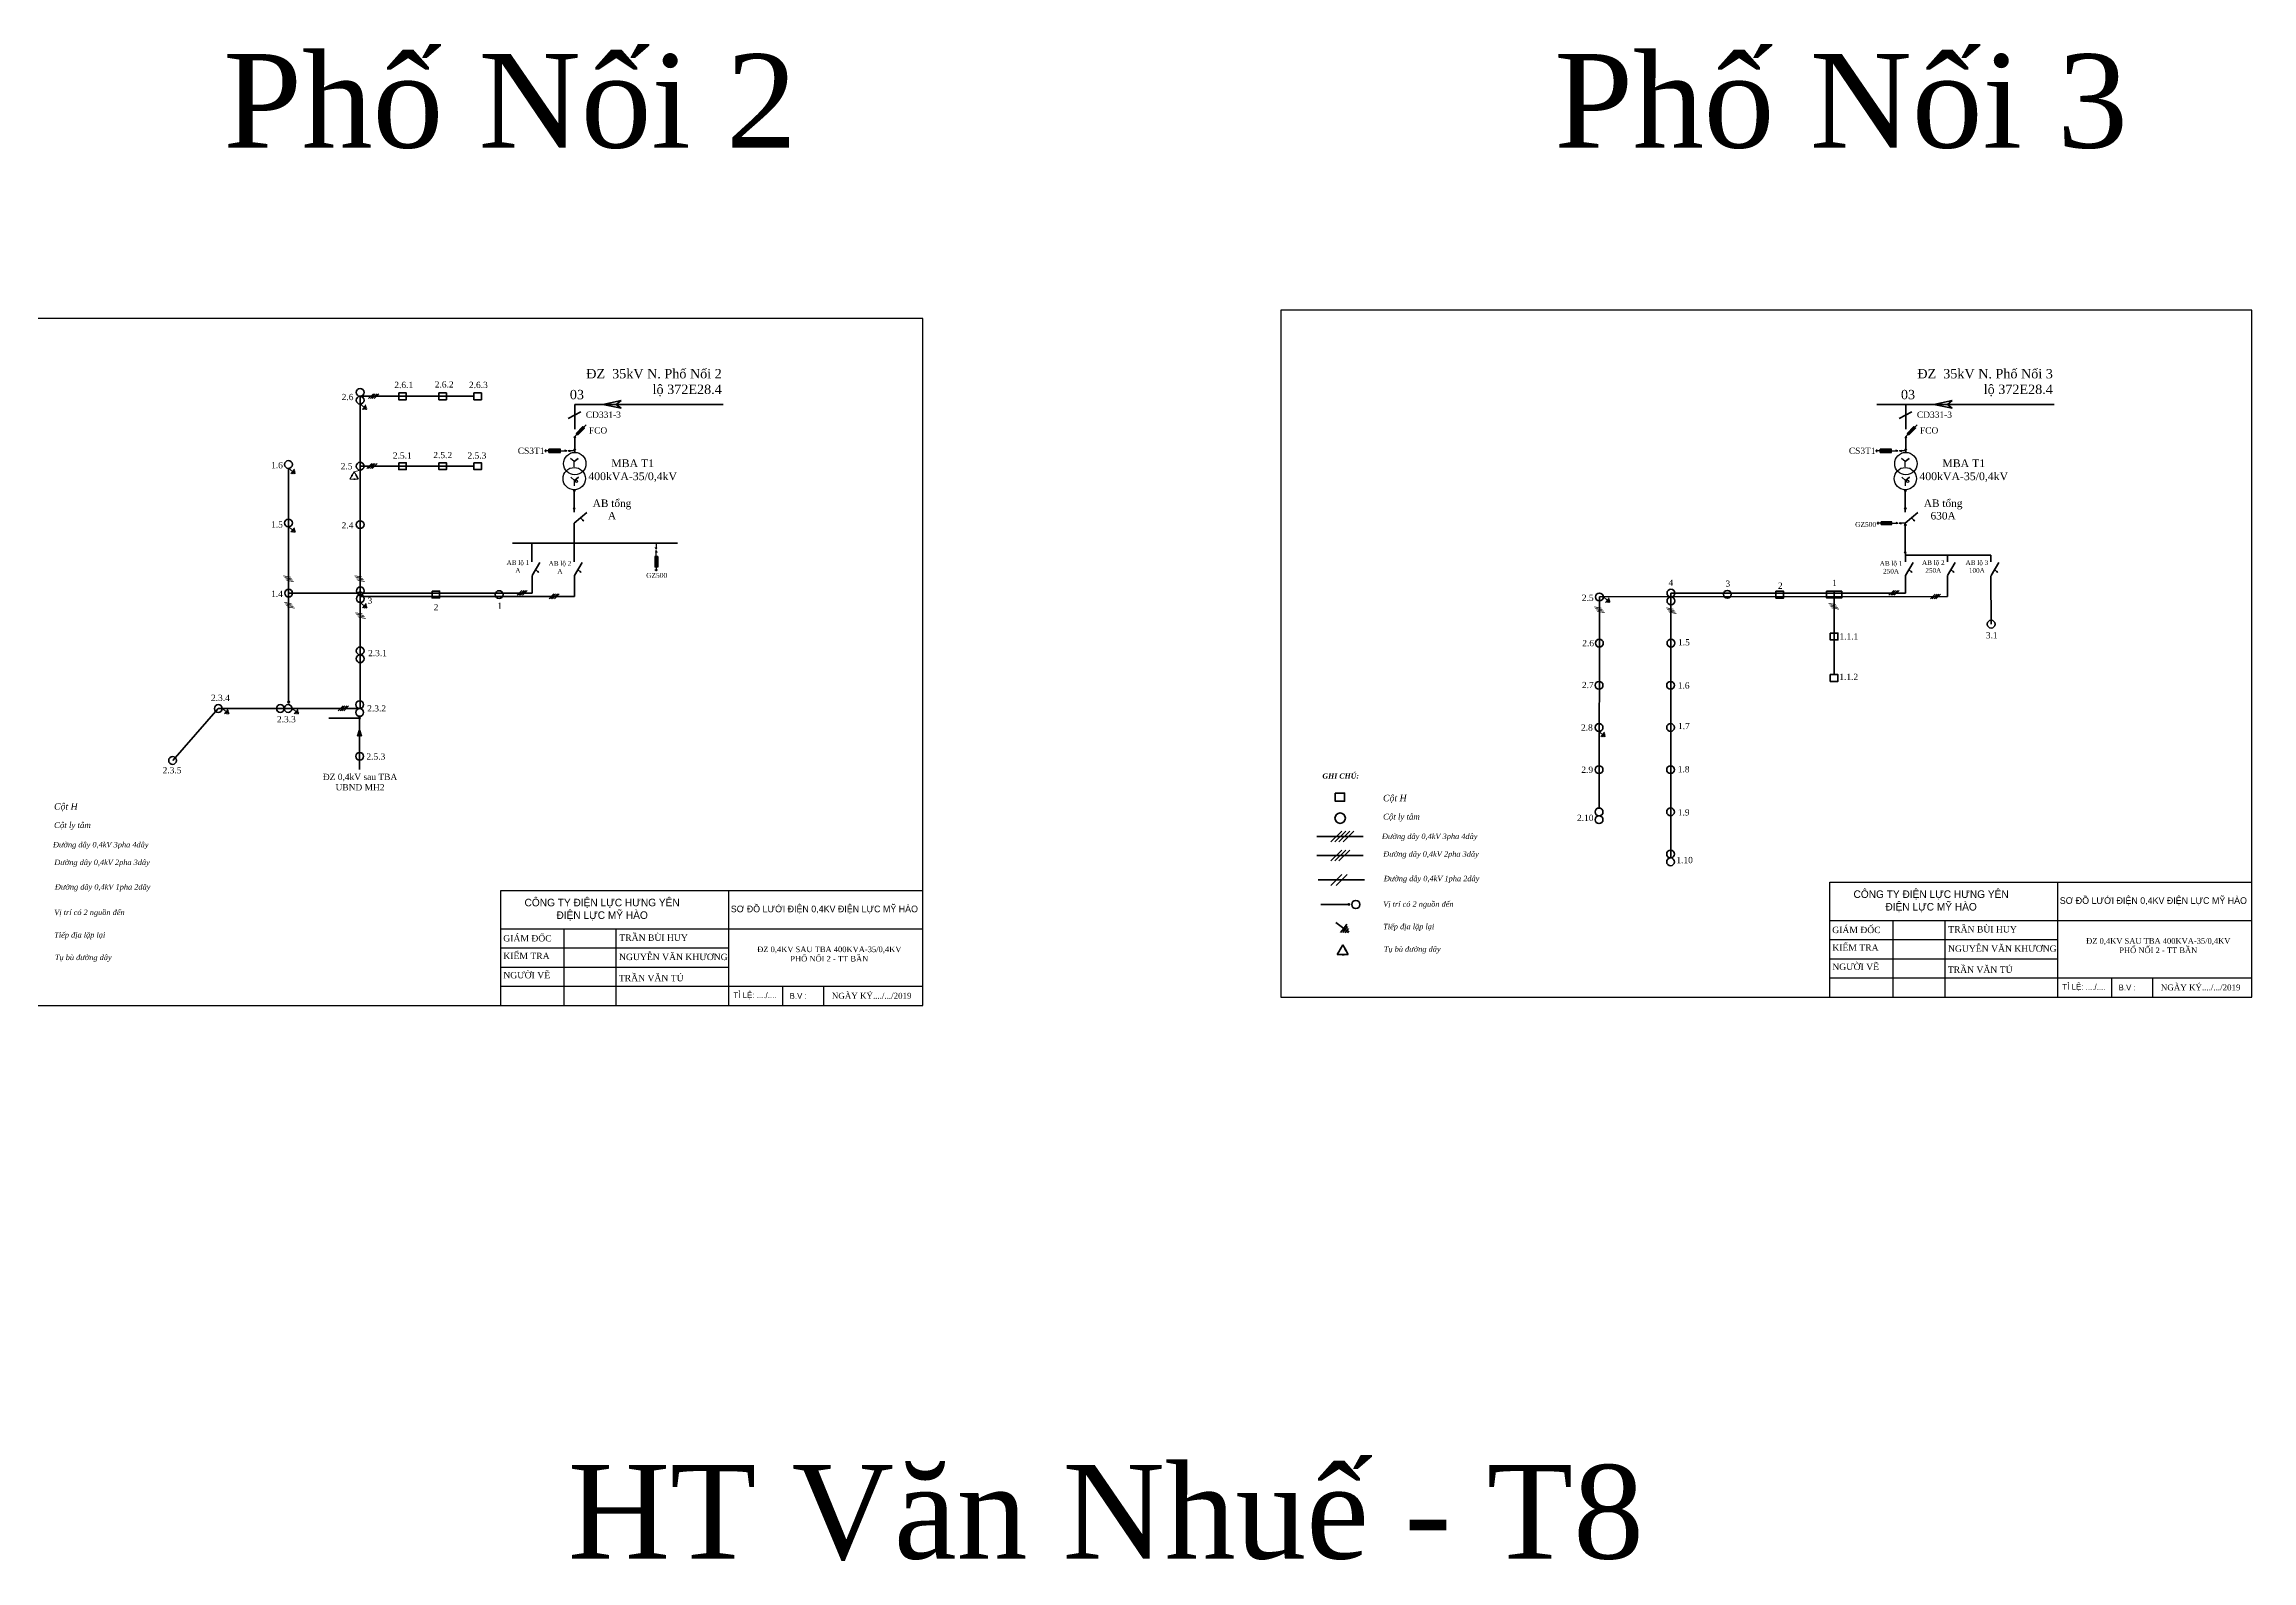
# Model space of a CAD drawing. Extents: x -2498 to 13808, y -1476 to 9052.
# Drawn here: x 5897 to 6604, y 3469 to 3955 of the extents above; entities that cross this region are included whole.
import ezdxf

# ---------------------------------------------------------------- set-up
doc = ezdxf.new("R2010")
doc.units = 0
doc.header["$LTSCALE"] = 0.08
doc.header["$MEASUREMENT"] = 0
doc.layers.get('0').update_dxf_attribs({"linetype": 'CONTINUOUS', "lineweight": 40})
doc.layers.add('Duong manh', color=8, linetype='CONTINUOUS')
doc.layers.add('khung', color=3, linetype='CONTINUOUS', lineweight=18)
doc.layers.add('NET DAM', color=6, linetype='CONTINUOUS', lineweight=25)
doc.styles.add('anh thong', font='times.ttf', dxfattribs={"height": 0.5})
doc.styles.get("Standard").update_dxf_attribs({"font": 'VHTEKN.TTF', "height": 2.5})

# ---------------------------------------------------------------- blocks, each defined once
blk = doc.blocks.new('khung')
at = {"layer": 'khung', "color": 5, "lineweight": -3, "ltscale": 4}
for p, q in [((630143, 2296299), (632881, 2296299)), ((630143, 2295554), (630143, 2296299)), ((631620, 2296299), (631620, 2295554)), ((630143, 2296051), (631457, 2296051)), ((630143, 2296051), (632881, 2296051)), ((630552, 2296051), (630552, 2295554)), ((630889, 2296051), (630889, 2295554)), ((630143, 2295927), (631620, 2295927)), ((630143, 2295802), (631620, 2295802)), ((630143, 2295678), (631512, 2295678)), ((630143, 2295678), (632881, 2295678)), ((631973, 2295554), (631973, 2295678)), ((632238, 2295554), (632238, 2295678))]:
    blk.add_line(p, q, dxfattribs=at)
blk.add_lwpolyline([(632881, 2300009), (626581, 2300009), (626581, 2295554), (632881, 2295554), (632881, 2300009)], dxfattribs=at)
at = {"layer": 'Duong manh', "color": 0, "lineweight": -3, "ltscale": 4}
for s, insert, char_height, width, attachment_point in [('{\\f.VnAvantH|b0|i0|c0|p34;C¤NG TY §IÖN LùC H¦NG Y£N\\P®iÖn lùc mü hµo}', (630800, 2296175), 49.14, 1314.33, 5), ('{\\f.VnAvantH|b0|i0|c0|p34;s¬ ®å l\xadíi ®iÖn 0,4kv ®iÖn lùc mü hµo}', (632242, 2296175), 43.05, 1423.67, 5), ('{\\fTimes New Roman|b0|i0|c0|p18; GIÁM ĐỐC}', (630143, 2295989), 41.37, 409.06, 4), ('{\\fTimes New Roman|b0|i0|c0|p18; TRẦN BÙI HUY}', (630896, 2295993), 41.37, 536.86, 4), ('{\\f.VnAvantH|b0|i0|c0|p34; \\fTimes New Roman|b0|i0|c0|p18; KIỂM TRA}', (630128, 2295875), 41.37, 409.06, 4), ('{\\fTimes New Roman|b0|i0|c0|p18; NGUYỄN VĂN KHƯƠNG}', (630894, 2295868), 41.37, 717.25, 4), ('{\\fTimes New Roman|b0|i0|c0|p18; NGƯỜI VẼ}', (630143, 2295750), 41.37, 409.06, 4), ('{\\f.VnAvantH|b0|i0|c0|p34; \\fTimes New Roman|b0|i0|c0|p18;TRẦN VĂN TÚ}', (630893, 2295731), 41.37, 536.86, 4), ('{\\f.VnAvantH|b0|i0|c0|p34; tØ lÖ: ..../....}', (631637, 2295616), 38.48, 301.49, 4), ('{\\f.VnAvantH|b0|i0|c0|p34;b.v :}', (632072, 2295616), 38.48, 424.34, 5), ('{\\fTimes New Roman|b0|i0|c0|p18;NGÀY KÝ..../.../2019}', (632549, 2295616), 38.48, 820.67, 5)]:
    blk.add_mtext(s, dxfattribs=dict(at, insert=insert, char_height=char_height, width=width, attachment_point=attachment_point))

msp = doc.modelspace()

# ---------------------------------------------------------------- hatches: boundary and pattern name
at = {"linetype": 'Continuous', "lineweight": 40, "ltscale": 8}
msp.add_hatch(color=0, dxfattribs=at).paths.add_polyline_path([(5975.2, 3744.45, 1), (5974.68, 3744.45, 1)])
h = msp.add_hatch(color=0, dxfattribs=at)
h.paths.add_polyline_path([(5997.92, 3739.34, 1), (5997.48, 3739.34), (5997.7, 3739.34), (5997.7, 3739.13, 0.414214)])
h.paths.add_polyline_path([(5997.7, 3739.34), (5997.48, 3739.34, 0.414214), (5997.7, 3739.13)])
at = {"linetype": 'Continuous', "ltscale": 8}
msp.add_hatch(color=256, dxfattribs=at).paths.add_polyline_path([(6314.89, 3679.63, 1), (6314.46, 3679.63, 1)])

# ---------------------------------------------------------------- linework, layer by layer
at = {"color": 0, "linetype": 'Continuous', "lineweight": 40, "ltscale": 8}
for p, q in [((5997.85, 3842.42), (5997.85, 3742.39)), ((5997.85, 3842.42), (6034.31, 3842.42)), ((6075.61, 3839.85), (6081.49, 3841.13)), ((6081.49, 3841.13), (6079.95, 3839.85)), ((6502.11, 3839.85), (6507.99, 3841.13)), ((6507.99, 3841.13), (6506.45, 3839.85)), ((6068.55, 3837.42), (6064.49, 3835.3)), ((6066.64, 3839.85), (6114.17, 3839.85)), ((6075.61, 3839.85), (6081.49, 3838.57)), ((6081.49, 3838.57), (6079.95, 3839.85)), ((6483.85, 3839.85), (6540.68, 3839.85)), ((6495.06, 3837.42), (6491, 3835.3)), ((6502.11, 3839.85), (6507.99, 3838.57)), ((6507.99, 3838.57), (6506.45, 3839.85)), ((6066.36, 3829.32), (6066.92, 3829.32)), ((6066.36, 3829.32), (6066.64, 3828.97)), ((6066.92, 3829.32), (6066.64, 3828.97)), ((6492.87, 3829.32), (6493.43, 3829.32)), ((6492.87, 3829.32), (6493.15, 3828.97)), ((6493.43, 3829.32), (6493.15, 3828.97)), ((5997.85, 3820.03), (6034.31, 3820.03)), ((6058.37, 3824.45), (6062.01, 3824.45)), ((6066.33, 3825.22), (6066.61, 3825.56)), ((6066.33, 3825.22), (6066.89, 3825.22)), ((6066.89, 3825.22), (6066.61, 3825.56)), ((6484.88, 3824.45), (6488.52, 3824.45)), ((6492.83, 3825.22), (6493.11, 3825.56)), ((6492.83, 3825.22), (6493.39, 3825.22)), ((6493.39, 3825.22), (6493.11, 3825.56)), ((5974.94, 3819.32), (5974.94, 3744.34)), ((5996.65, 3816.97), (5997.27, 3815.86)), ((6485.24, 3801.33), (6488.64, 3801.33)), ((6046.7, 3795.38), (6099.54, 3795.38)), ((6066.52, 3784.97), (6066.52, 3778.28)), ((6093.2, 3787.64), (6093.2, 3791.05)), ((6492.98, 3791.54), (6520.4, 3791.55)), ((6493.02, 3784.97), (6493.02, 3779.39)), ((5997.22, 3779.38), (5974.94, 3779.38)), ((6066.52, 3778.28), (5997.85, 3778.27)), ((6052.95, 3779.39), (5998.51, 3779.38)), ((6394.95, 3778.13), (6394.84, 3710.53)), ((6506.49, 3778.28), (6394.95, 3778.13)), ((6493.02, 3779.39), (6417.86, 3779.38)), ((6417.86, 3779.38), (6417.86, 3742.39)), ((6470.16, 3779.39), (6470.16, 3753.27)), ((5997.85, 3742.39), (5997.85, 3769.96)), ((6417.86, 3694.52), (6417.86, 3769.96)), ((5952.42, 3742.4), (5937.85, 3725.75)), ((5997.7, 3742.4), (5952.42, 3742.4)), ((5997.7, 3739.34), (5987.81, 3739.34)), ((5997.7, 3735.61), (5997.06, 3733.58)), ((5997.7, 3722.86), (5997.7, 3739.34)), ((5997.7, 3735.61), (5998.33, 3733.58)), ((5997.06, 3733.58), (5997.7, 3734.06)), ((5998.33, 3733.58), (5997.7, 3734.06))]:
    msp.add_line(p, q, dxfattribs=at)
at = {"linetype": 'Continuous', "lineweight": 9, "ltscale": 8}
for p, q in [((6002.13, 3843.26), (6000.58, 3841.71)), ((6002.71, 3843.26), (6001.16, 3841.71)), ((6003.29, 3843.26), (6001.74, 3841.71)), ((6003.87, 3843.26), (6002.32, 3841.71)), ((5997.78, 3839.97), (5999.14, 3838.92)), ((5999.14, 3838.92), (5998.58, 3838.2)), ((5999.4, 3838.73), (5998.97, 3838.18)), ((5999.14, 3838.92), (5999.7, 3839.65)), ((5999.65, 3838.53), (5999.38, 3838.16)), ((5999.4, 3838.73), (5999.82, 3839.27)), ((5999.65, 3838.53), (5999.94, 3838.89)), ((5999.91, 3838.33), (5999.77, 3838.14)), ((5999.91, 3838.33), (6000.05, 3838.51)), ((6001.56, 3820.87), (6000.01, 3819.32)), ((6002.14, 3820.87), (6000.59, 3819.32)), ((6002.72, 3820.87), (6001.17, 3819.32)), ((6003.3, 3820.87), (6001.75, 3819.32)), ((5974.87, 3819.38), (5976.23, 3818.33)), ((5976.23, 3818.33), (5975.66, 3817.6)), ((5976.49, 3818.13), (5976.06, 3817.58)), ((5976.23, 3818.33), (5976.79, 3819.05)), ((5976.74, 3817.93), (5976.46, 3817.56)), ((5976.49, 3818.13), (5976.91, 3818.67)), ((5976.74, 3817.93), (5977.02, 3818.29)), ((5977, 3817.73), (5976.86, 3817.55)), ((5977, 3817.73), (5977.14, 3817.91)), ((5995.2, 3816.97), (5994.57, 3815.86)), ((5994.57, 3815.86), (5995.9, 3815.86)), ((5995.01, 3817.07), (5995.39, 3816.87)), ((5995.09, 3817.22), (5995.47, 3817.02)), ((5995.92, 3818.24), (5995.29, 3817.12)), ((5995.9, 3815.86), (5995.92, 3815.86)), ((5995.92, 3818.24), (5996.56, 3817.12)), ((5995.92, 3816.07), (5995.92, 3815.64)), ((5996.12, 3816.07), (5996.12, 3815.64)), ((5996.12, 3815.86), (5997.27, 3815.86)), ((5996.76, 3817.22), (5996.38, 3817.02)), ((5996.84, 3817.07), (5996.46, 3816.87)), ((5974.87, 3800.65), (5976.23, 3799.6)), ((5976.23, 3799.6), (5975.66, 3798.88)), ((5976.49, 3799.41), (5976.06, 3798.86)), ((5976.23, 3799.6), (5976.79, 3800.33)), ((5976.74, 3799.21), (5976.46, 3798.84)), ((5976.49, 3799.41), (5976.91, 3799.95)), ((5976.74, 3799.21), (5977.02, 3799.57)), ((5977, 3799.01), (5976.86, 3798.82)), ((5977, 3799.01), (5977.14, 3799.19)), ((5975.5, 3784.48), (5973.34, 3784.86)), ((5998.31, 3784.54), (5996.15, 3784.91)), ((5975.84, 3784), (5973.68, 3784.38)), ((5976.17, 3783.53), (5974.01, 3783.91)), ((5976.5, 3783.05), (5974.34, 3783.43)), ((5998.64, 3784.06), (5996.48, 3784.44)), ((5998.97, 3783.58), (5996.82, 3783.96)), ((5999.31, 3783.11), (5997.15, 3783.49)), ((6049.68, 3780.22), (6048.13, 3778.67)), ((6050.26, 3780.22), (6048.71, 3778.67)), ((6050.84, 3780.22), (6049.29, 3778.67)), ((6051.42, 3780.22), (6049.87, 3778.67)), ((6059.93, 3779.11), (6058.38, 3777.56)), ((6060.51, 3779.11), (6058.96, 3777.56)), ((6061.09, 3779.11), (6059.54, 3777.56)), ((6061.67, 3779.11), (6060.12, 3777.56)), ((6396.13, 3778.18), (6397.49, 3777.13)), ((6397.49, 3777.13), (6398.05, 3777.86)), ((6397.74, 3776.93), (6398.17, 3777.48)), ((6489.24, 3780.23), (6487.69, 3778.68)), ((6489.83, 3780.23), (6488.28, 3778.68)), ((6490.41, 3780.23), (6488.86, 3778.68)), ((6490.99, 3780.23), (6489.44, 3778.68)), ((6502.55, 3779.05), (6501, 3777.5)), ((6503.13, 3779.05), (6501.58, 3777.5)), ((6503.71, 3779.05), (6502.16, 3777.5)), ((6504.29, 3779.05), (6502.74, 3777.5)), ((5975.78, 3776.03), (5973.62, 3776.4)), ((5976.11, 3775.55), (5973.95, 3775.93)), ((5976.44, 3775.07), (5974.29, 3775.45)), ((5976.78, 3774.6), (5974.62, 3774.98)), ((5998.56, 3772.71), (5996.4, 3773.09)), ((5998.9, 3772.24), (5996.74, 3772.62)), ((5999.23, 3771.76), (5997.07, 3772.14)), ((5999.57, 3771.29), (5997.41, 3771.66)), ((5997.84, 3776.39), (5999.19, 3775.34)), ((5999.19, 3775.34), (5998.63, 3774.61)), ((5999.45, 3775.14), (5999.03, 3774.6)), ((5999.19, 3775.34), (5999.76, 3776.07)), ((5999.71, 3774.94), (5999.43, 3774.58)), ((5999.45, 3775.14), (5999.87, 3775.69)), ((5999.71, 3774.94), (5999.99, 3775.3)), ((5999.97, 3774.74), (5999.82, 3774.56)), ((5999.97, 3774.74), (6000.11, 3774.92)), ((6395.54, 3774.55), (6393.38, 3774.93)), ((6395.87, 3774.08), (6393.71, 3774.46)), ((6396.21, 3773.6), (6394.05, 3773.98)), ((6396.54, 3773.13), (6394.38, 3773.51)), ((6397.49, 3777.13), (6396.92, 3776.4)), ((6397.74, 3776.93), (6397.32, 3776.39)), ((6398, 3776.73), (6397.72, 3776.37)), ((6398, 3776.73), (6398.28, 3777.09)), ((6398.26, 3776.53), (6398.12, 3776.35)), ((6398.26, 3776.53), (6398.4, 3776.71)), ((6418.56, 3774.27), (6416.41, 3774.64)), ((6418.9, 3773.79), (6416.74, 3774.17)), ((6419.23, 3773.31), (6417.07, 3773.69)), ((6419.57, 3772.84), (6417.41, 3773.22)), ((6470.62, 3775.71), (6468.46, 3776.09)), ((6470.95, 3775.23), (6468.8, 3775.61)), ((6471.29, 3774.76), (6469.13, 3775.13)), ((6471.62, 3774.28), (6469.46, 3774.66)), ((5953.61, 3742.45), (5954.96, 3741.4)), ((5954.96, 3741.4), (5955.52, 3742.13)), ((5975.97, 3742.45), (5977.32, 3741.4)), ((5977.32, 3741.4), (5977.89, 3742.13)), ((5992.41, 3743.23), (5990.86, 3741.68)), ((5992.99, 3743.23), (5991.44, 3741.68)), ((5993.57, 3743.23), (5992.02, 3741.68)), ((5994.15, 3743.23), (5992.6, 3741.68)), ((5954.96, 3741.4), (5954.4, 3740.67)), ((5955.22, 3741.2), (5954.8, 3740.66)), ((5955.48, 3741), (5955.2, 3740.64)), ((5955.22, 3741.2), (5955.64, 3741.75)), ((5955.48, 3741), (5955.76, 3741.36)), ((5955.73, 3740.8), (5955.59, 3740.62)), ((5955.73, 3740.8), (5955.87, 3740.99)), ((5977.32, 3741.4), (5976.76, 3740.67)), ((5977.58, 3741.2), (5977.16, 3740.66)), ((5977.84, 3741), (5977.56, 3740.64)), ((5977.58, 3741.2), (5978, 3741.75)), ((5977.84, 3741), (5978.12, 3741.36)), ((5978.1, 3740.8), (5977.96, 3740.62)), ((5978.1, 3740.8), (5978.24, 3740.99)), ((6394.64, 3735.13), (6395.99, 3734.08)), ((6395.99, 3734.08), (6395.43, 3733.35)), ((6396.25, 3733.88), (6395.83, 3733.33)), ((6395.99, 3734.08), (6396.55, 3734.81)), ((6396.51, 3733.68), (6396.23, 3733.32)), ((6396.25, 3733.88), (6396.67, 3734.42)), ((6396.51, 3733.68), (6396.79, 3734.04)), ((6396.76, 3733.48), (6396.62, 3733.3)), ((6396.76, 3733.48), (6396.91, 3733.66))]:
    msp.add_line(p, q, dxfattribs=at)
at = {"color": 0, "lineweight": 40}
for p, q in [((6066.64, 3831.86), (6066.64, 3839.85)), ((6493.15, 3831.86), (6493.15, 3839.85)), ((6066.64, 3829.52), (6070.31, 3833.3)), ((6066.64, 3824.44), (6066.64, 3829.52)), ((6493.15, 3829.52), (6496.81, 3833.3)), ((6493.15, 3824.44), (6493.15, 3829.52)), ((6066.47, 3812.45), (6066.47, 3805.35)), ((6492.97, 3812.45), (6492.97, 3805.35)), ((6066.47, 3801.79), (6070.49, 3805.15)), ((6066.47, 3801.79), (6066.47, 3795.38)), ((6492.97, 3801.79), (6497, 3805.15)), ((6492.97, 3801.79), (6492.97, 3795.38)), ((6052.9, 3789.39), (6052.9, 3795.38)), ((6066.47, 3789.39), (6066.47, 3795.38)), ((6492.98, 3789.39), (6492.97, 3795.38)), ((6052.93, 3784.94), (6052.95, 3779.39)), ((6055.4, 3789.16), (6052.95, 3784.97)), ((6068.96, 3789.16), (6066.52, 3784.97)), ((6495.47, 3789.16), (6493.02, 3784.97)), ((6506.44, 3789.39), (6506.44, 3791.55)), ((6506.47, 3784.94), (6506.49, 3778.28)), ((6508.93, 3789.16), (6506.48, 3784.97)), ((6520.4, 3789.39), (6520.4, 3791.55)), ((6520.42, 3784.94), (6520.47, 3769.43)), ((6522.89, 3789.16), (6520.44, 3784.97))]:
    msp.add_line(p, q, dxfattribs=at)
at = {"lineweight": 30}
for p, q in [((6057.16, 3824.85), (6057.16, 3825.05)), ((6057.27, 3824.71), (6057.27, 3825.19)), ((6057.38, 3824.5), (6057.38, 3825.39)), ((6058.37, 3824.95), (6057.39, 3824.95)), ((6062.01, 3825.44), (6058.37, 3825.44)), ((6058.37, 3824.45), (6058.37, 3825.44)), ((6062.01, 3824.95), (6058.37, 3824.95)), ((6058.7, 3824.45), (6058.7, 3825.44)), ((6059.04, 3824.45), (6059.04, 3825.44)), ((6059.37, 3824.45), (6059.37, 3825.44)), ((6059.7, 3824.45), (6059.7, 3825.44)), ((6060.03, 3824.45), (6060.03, 3825.44)), ((6060.36, 3824.45), (6060.36, 3825.44)), ((6060.69, 3824.45), (6060.69, 3825.44)), ((6061.02, 3824.45), (6061.02, 3825.44)), ((6062.01, 3824.45), (6061.35, 3825.44)), ((6061.35, 3824.45), (6062.01, 3825.44)), ((6061.35, 3824.45), (6061.35, 3825.44)), ((6062.01, 3824.45), (6062.01, 3825.44)), ((6062.01, 3824.95), (6064.09, 3824.95)), ((6064.09, 3824.95), (6063.45, 3825.16)), ((6064.09, 3824.95), (6063.45, 3824.73)), ((6064.56, 3824.95), (6065.2, 3825.16)), ((6066.64, 3824.95), (6064.56, 3824.95)), ((6064.56, 3824.95), (6065.2, 3824.73)), ((6483.66, 3824.85), (6483.66, 3825.05)), ((6483.78, 3824.71), (6483.78, 3825.19)), ((6483.89, 3824.5), (6483.89, 3825.39)), ((6484.88, 3824.95), (6483.9, 3824.95)), ((6488.52, 3825.44), (6484.88, 3825.44)), ((6484.88, 3824.45), (6484.88, 3825.44)), ((6488.52, 3824.95), (6484.88, 3824.95)), ((6485.21, 3824.45), (6485.21, 3825.44)), ((6485.54, 3824.45), (6485.54, 3825.44)), ((6485.87, 3824.45), (6485.87, 3825.44)), ((6486.2, 3824.45), (6486.2, 3825.44)), ((6486.54, 3824.45), (6486.54, 3825.44)), ((6486.87, 3824.45), (6486.87, 3825.44)), ((6487.2, 3824.45), (6487.2, 3825.44)), ((6487.53, 3824.45), (6487.53, 3825.44)), ((6488.52, 3824.45), (6487.86, 3825.44)), ((6487.86, 3824.45), (6488.52, 3825.44)), ((6487.86, 3824.45), (6487.86, 3825.44)), ((6488.52, 3824.45), (6488.52, 3825.44)), ((6488.52, 3824.95), (6490.6, 3824.95)), ((6490.6, 3824.95), (6489.96, 3825.16)), ((6490.6, 3824.95), (6489.96, 3824.73)), ((6491.07, 3824.95), (6491.71, 3825.16)), ((6493.15, 3824.95), (6491.07, 3824.95)), ((6491.07, 3824.95), (6491.71, 3824.73)), ((6068.48, 3803.47), (6069.53, 3802.47)), ((6069.53, 3802.47), (6069.1, 3802.67)), ((6069.53, 3802.47), (6069.31, 3802.88)), ((6484.1, 3801.69), (6484.1, 3801.89)), ((6484.2, 3801.57), (6484.2, 3802.02)), ((6484.31, 3801.37), (6484.31, 3802.21)), ((6485.24, 3801.79), (6484.32, 3801.79)), ((6488.64, 3802.26), (6485.24, 3802.26)), ((6485.24, 3801.33), (6485.24, 3802.26)), ((6488.64, 3801.79), (6485.24, 3801.79)), ((6485.55, 3801.33), (6485.55, 3802.26)), ((6485.86, 3801.33), (6485.86, 3802.26)), ((6486.16, 3801.33), (6486.16, 3802.26)), ((6486.47, 3801.33), (6486.47, 3802.26)), ((6486.78, 3801.33), (6486.78, 3802.26)), ((6487.09, 3801.33), (6487.09, 3802.26)), ((6487.4, 3801.33), (6487.4, 3802.26)), ((6487.71, 3801.33), (6487.71, 3802.26)), ((6488.64, 3801.33), (6488.02, 3802.26)), ((6488.02, 3801.33), (6488.64, 3802.26)), ((6488.02, 3801.33), (6488.02, 3802.26)), ((6488.64, 3801.33), (6488.64, 3802.26)), ((6488.64, 3801.79), (6490.59, 3801.79)), ((6490.59, 3801.79), (6489.99, 3801.99)), ((6490.59, 3801.79), (6489.99, 3801.59)), ((6491.03, 3801.79), (6491.63, 3801.99)), ((6492.97, 3801.79), (6491.03, 3801.79)), ((6491.03, 3801.79), (6491.63, 3801.59)), ((6494.98, 3803.47), (6496.04, 3802.47)), ((6496.04, 3802.47), (6495.61, 3802.67)), ((6496.04, 3802.47), (6495.82, 3802.88)), ((6092.73, 3793.43), (6092.53, 3794.03)), ((6092.73, 3792.99), (6092.53, 3792.39)), ((6092.73, 3795.38), (6092.73, 3793.43)), ((6092.73, 3793.43), (6092.93, 3794.03)), ((6092.73, 3791.05), (6092.73, 3792.99)), ((6092.73, 3792.99), (6092.93, 3792.39)), ((6054.07, 3786.98), (6055.12, 3785.97)), ((6055.12, 3785.97), (6054.69, 3786.17)), ((6055.12, 3785.97), (6054.9, 3786.39)), ((6067.63, 3786.98), (6068.69, 3785.97)), ((6068.69, 3785.97), (6068.26, 3786.17)), ((6068.69, 3785.97), (6068.47, 3786.39)), ((6092.27, 3791.05), (6092.27, 3787.64)), ((6093.2, 3791.05), (6092.27, 3790.43)), ((6093.2, 3790.43), (6092.27, 3791.05)), ((6093.2, 3791.05), (6092.27, 3791.05)), ((6093.2, 3790.43), (6092.27, 3790.43)), ((6093.2, 3790.12), (6092.27, 3790.12)), ((6093.2, 3789.81), (6092.27, 3789.81)), ((6093.2, 3789.5), (6092.27, 3789.5)), ((6093.2, 3789.19), (6092.27, 3789.19)), ((6093.2, 3788.88), (6092.27, 3788.88)), ((6093.2, 3788.57), (6092.27, 3788.57)), ((6093.2, 3788.26), (6092.27, 3788.26)), ((6093.2, 3787.95), (6092.27, 3787.95)), ((6093.2, 3787.64), (6092.27, 3787.64)), ((6093.15, 3786.71), (6092.32, 3786.71)), ((6092.96, 3786.61), (6092.51, 3786.61)), ((6092.83, 3786.5), (6092.64, 3786.5)), ((6092.73, 3791.05), (6092.73, 3787.64)), ((6092.73, 3787.64), (6092.73, 3786.72)), ((6494.14, 3786.98), (6495.2, 3785.97)), ((6495.2, 3785.97), (6494.77, 3786.17)), ((6495.2, 3785.97), (6494.98, 3786.39)), ((6507.6, 3786.98), (6508.66, 3785.97)), ((6508.66, 3785.97), (6508.23, 3786.17)), ((6508.66, 3785.97), (6508.44, 3786.39)), ((6521.56, 3786.98), (6522.62, 3785.97)), ((6522.62, 3785.97), (6522.19, 3786.17)), ((6522.62, 3785.97), (6522.4, 3786.39))]:
    msp.add_line(p, q, dxfattribs=at)
at = {"color": 0, "lineweight": 30}
for p, q in [((6066.42, 3821.5), (6065.26, 3822.51)), ((6066.42, 3821.5), (6067.67, 3822.51)), ((6067.67, 3822.51), (6066.42, 3821.5)), ((6066.42, 3819.78), (6066.42, 3821.5)), ((6492.93, 3821.5), (6491.76, 3822.51)), ((6492.93, 3821.5), (6494.18, 3822.51)), ((6494.18, 3822.51), (6492.93, 3821.5)), ((6492.93, 3819.78), (6492.93, 3821.5)), ((6066.53, 3815.49), (6065.36, 3816.5)), ((6066.53, 3815.49), (6067.78, 3816.5)), ((6067.78, 3816.5), (6066.53, 3815.49)), ((6066.53, 3813.77), (6066.53, 3815.49)), ((6493.04, 3815.49), (6491.87, 3816.5)), ((6493.04, 3815.49), (6494.29, 3816.5)), ((6494.29, 3816.5), (6493.04, 3815.49)), ((6493.04, 3813.77), (6493.04, 3815.49)), ((6066.46, 3806.96), (6066.07, 3806.5)), ((6066.07, 3806.5), (6066.81, 3806.5)), ((6066.86, 3812.24), (6066.12, 3812.24)), ((6066.12, 3812.24), (6066.47, 3811.79)), ((6066.81, 3806.5), (6066.46, 3806.96)), ((6066.47, 3811.79), (6066.86, 3812.24)), ((6492.96, 3806.96), (6492.58, 3806.5)), ((6492.58, 3806.5), (6493.31, 3806.5)), ((6493.37, 3812.24), (6492.63, 3812.24)), ((6492.63, 3812.24), (6492.98, 3811.79)), ((6493.31, 3806.5), (6492.96, 3806.96)), ((6492.98, 3811.79), (6493.37, 3812.24)), ((6493.34, 3801.29), (6492.6, 3801.29)), ((6492.6, 3801.29), (6492.95, 3800.83)), ((6492.95, 3800.83), (6493.34, 3801.29)), ((6492.94, 3792.84), (6492.55, 3792.38)), ((6492.55, 3792.38), (6493.29, 3792.38)), ((6493.29, 3792.38), (6492.94, 3792.84))]:
    msp.add_line(p, q, dxfattribs=at)
at = {"color": 0, "linetype": 'Continuous', "lineweight": 9, "ltscale": 8}
msp.add_line((5995.93, 3818.24), (5997.85, 3818.78), dxfattribs=at)
at = {"linetype": 'Continuous', "ltscale": 8}
for p, q in [((6304.39, 3701.45), (6319.21, 3701.45)), ((6312.37, 3703.16), (6308.89, 3699.67)), ((6313.68, 3703.16), (6310.2, 3699.67)), ((6314.99, 3703.16), (6311.5, 3699.67)), ((6316.3, 3703.16), (6312.81, 3699.67)), ((6304.39, 3695.34), (6319.21, 3695.34)), ((6312.37, 3697.06), (6308.89, 3693.57)), ((6313.68, 3697.06), (6310.2, 3693.57)), ((6314.99, 3697.06), (6311.5, 3693.57)), ((6304.82, 3687.5), (6319.64, 3687.5)), ((6312.37, 3689.21), (6308.89, 3685.72)), ((6314.12, 3689.21), (6310.63, 3685.72)), ((6314.67, 3679.63), (6305.65, 3679.63)), ((6310.54, 3673.9), (6313.03, 3671.98)), ((6313.03, 3671.98), (6312, 3670.64)), ((6313.5, 3671.61), (6312.73, 3670.61)), ((6313.03, 3671.98), (6314.07, 3673.31)), ((6313.5, 3671.61), (6314.28, 3672.61)), ((6313.98, 3671.24), (6314.5, 3671.91)), ((6311.77, 3665.02), (6310.94, 3663.56)), ((6311.51, 3665.15), (6312.01, 3664.9)), ((6311.62, 3665.35), (6312.12, 3665.09)), ((6312.72, 3666.68), (6311.88, 3665.22)), ((6312.72, 3666.68), (6313.55, 3665.22)), ((6313.81, 3665.35), (6313.31, 3665.09)), ((6313.92, 3665.15), (6313.42, 3664.9)), ((6313.98, 3671.24), (6313.47, 3670.58)), ((6313.66, 3665.02), (6314.49, 3663.56)), ((6314.45, 3670.88), (6314.19, 3670.54)), ((6314.45, 3670.88), (6314.71, 3671.21)), ((6310.94, 3663.56), (6312.68, 3663.56)), ((6312.68, 3663.56), (6312.71, 3663.56)), ((6312.71, 3663.84), (6312.71, 3663.28)), ((6312.98, 3663.84), (6312.98, 3663.28)), ((6312.98, 3663.56), (6314.49, 3663.56))]:
    msp.add_line(p, q, dxfattribs=at)
at = {"color": 0, "linetype": 'Continuous', "lineweight": 40, "ltscale": 8}
for points in [[(6010.22, 3843.51), (6012.65, 3843.51), (6012.65, 3841.33), (6010.22, 3841.33)], [(6023.08, 3843.51), (6025.51, 3843.51), (6025.51, 3841.33), (6023.08, 3841.33)], [(6034.31, 3843.51), (6036.74, 3843.51), (6036.74, 3841.33), (6034.31, 3841.33)], [(6010.22, 3821.12), (6012.65, 3821.12), (6012.65, 3818.94), (6010.22, 3818.94)], [(6023.08, 3821.12), (6025.51, 3821.12), (6025.51, 3818.94), (6023.08, 3818.94)], [(6034.31, 3821.12), (6036.74, 3821.12), (6036.74, 3818.94), (6034.31, 3818.94)], [(6020.89, 3780), (6023.32, 3780), (6023.32, 3777.82), (6020.89, 3777.82)], [(6451.5, 3779.97), (6453.94, 3779.97), (6453.94, 3777.79), (6451.5, 3777.79)], [(6467.72, 3779.99), (6470.16, 3779.99), (6470.16, 3777.81), (6467.72, 3777.81)], [(6470.16, 3779.99), (6472.59, 3779.99), (6472.59, 3777.81), (6470.16, 3777.81)], [(6468.94, 3766.57), (6471.37, 3766.57), (6471.37, 3764.39), (6468.94, 3764.39)], [(6468.94, 3753.27), (6471.37, 3753.27), (6471.37, 3751.09), (6468.94, 3751.09)]]:
    msp.add_lwpolyline(points, close=True, dxfattribs=at)
at = {"color": 0, "lineweight": 40}
for points in [[(6067.61, 3830.04), (6069.74, 3832.26), (6069.24, 3832.74), (6067.1, 3830.52)], [(6494.11, 3830.04), (6496.25, 3832.26), (6495.74, 3832.74), (6493.61, 3830.52)]]:
    msp.add_lwpolyline(points, close=True, dxfattribs=at)
at = {"linetype": 'Continuous', "ltscale": 8}
msp.add_lwpolyline([(6310.33, 3715.31), (6313.28, 3715.31), (6313.28, 3712.7), (6310.33, 3712.7)], close=True, dxfattribs=at)
at = {"color": 0, "linetype": 'Continuous', "lineweight": 40, "ltscale": 8}
for centre, radius in [((5997.85, 3843.67), 1.25), ((5997.85, 3841.17), 1.25), ((5974.89, 3820.57), 1.25), ((5997.85, 3820.03), 1.25), ((5974.89, 3801.85), 1.25), ((5997.85, 3801.31), 1.25), ((5974.94, 3779.38), 1.25), ((5997.91, 3780.09), 1.25), ((5997.91, 3777.59), 1.25), ((6042.4, 3778.9), 1.25), ((6394.95, 3778.13), 1.25), ((6417.86, 3779.38), 1.25), ((6417.86, 3776.88), 1.25), ((6435.94, 3779), 1.25), ((6520.47, 3769.43), 1.25), ((6394.95, 3763.36), 1.25), ((6417.86, 3763.36), 1.25), ((5997.85, 3760.86), 1.25), ((5997.85, 3758.35), 1.25), ((6394.84, 3749.84), 1.25), ((6417.75, 3749.84), 1.25), ((5952.42, 3742.4), 1.25), ((5972.28, 3742.4), 1.25), ((5974.79, 3742.4), 1.25), ((5974.94, 3744.45), 0.262), ((5997.7, 3743.65), 1.25), ((5997.7, 3741.15), 1.25), ((5997.7, 3739.34), 0.219), ((6394.84, 3736.32), 1.25), ((6417.75, 3736.32), 1.25), ((5997.7, 3727.09), 1.25), ((5937.76, 3725.75), 1.25), ((6394.84, 3722.8), 1.25), ((6417.75, 3722.81), 1.25), ((6394.84, 3709.28), 1.25), ((6394.84, 3706.78), 1.25), ((6417.75, 3709.29), 1.25), ((6417.75, 3695.77), 1.25), ((6417.75, 3693.27), 1.25)]:
    msp.add_circle(centre, radius, dxfattribs=at)
at = {"color": 0, "lineweight": 30}
for centre, radius in [((6066.64, 3820.85), 3.59), ((6493.15, 3820.85), 3.59), ((6066.47, 3816.04), 3.59), ((6067.19, 3815.2), 0.344), ((6492.97, 3816.04), 3.59), ((6493.7, 3815.2), 0.344)]:
    msp.add_circle(centre, radius, dxfattribs=at)
at = {"linetype": 'Continuous', "ltscale": 8}
for centre, radius in [((6311.88, 3707.28), 1.67), ((6314.67, 3679.63), 0.215), ((6316.89, 3679.61), 1.3)]:
    msp.add_circle(centre, radius, dxfattribs=at)
at = {"color": 0, "linetype": 'Continuous', "lineweight": 40, "ltscale": 8}
msp.add_arc((5997.87, 3779.08), 0.71, 24.93493, 155.08439, dxfattribs=at)
at = {"linetype": 'Continuous', "lineweight": 9, "ltscale": 8}
for p in [(5999.4, 3838.73), (5999.65, 3838.53), (5999.91, 3838.33), (5976.49, 3818.13), (5976.74, 3817.93), (5977, 3817.73), (5976.49, 3799.41), (5976.74, 3799.21), (5977, 3799.01), (5999.45, 3775.14), (5999.71, 3774.94), (5999.97, 3774.74), (6397.74, 3776.93), (6398, 3776.73), (6398.26, 3776.53), (5955.22, 3741.2), (5955.48, 3741), (5955.73, 3740.8), (5977.58, 3741.2), (5977.84, 3741), (5978.1, 3740.8), (6396.25, 3733.88), (6396.51, 3733.68), (6396.76, 3733.48)]:
    msp.add_point(p, dxfattribs=at)
at = {"linetype": 'Continuous', "ltscale": 8}
for p in [(6313.5, 3671.61), (6313.98, 3671.24), (6314.45, 3670.88)]:
    msp.add_point(p, dxfattribs=at)

# ---------------------------------------------------------------- block references
at = {"layer": 'NET DAM', "color": 7, "xscale": 0.04938574924801742, "yscale": 0.04938574924801742, "zscale": 0.04938574924801742}
for p in [(-24651.3, -109717.68), (-25077.13, -109720.36)]:
    msp.add_blockref('khung', p, dxfattribs=at)

# ---------------------------------------------------------------- texts
at = {"color": 0, "linetype": 'Continuous', "lineweight": 30, "ltscale": 10}
for s, insert, char_height, width, attachment_point in [('{\\fTimes New Roman|b0|i0|c0|p18;Phố Nối 2}', (5954, 3952.06), 30, 245.675, 1), ('{\\fTimes New Roman|b0|i0|c0|p18;Phố Nối 3}', (6380.51, 3952.06), 30, 245.675, 1), ('{\\fTimes New Roman|b0|i0|c238|p18;Đ\\fTimes New Roman|b0|i0|c0|p18;Z 0,4KV SAU TBA 400KVA-35/0,4KV \\PPHỐ NỐI 2 - TT BẦN}', (6148.19, 3666.16), 1.8, 96.2118, 2), ('{\\fTimes New Roman|b0|i0|c238|p18;Đ\\fTimes New Roman|b0|i0|c0|p18;Z 0,4KV SAU TBA 400KVA-35/0,4KV \\PPHỐ NỐI 2 - TT BẦN}', (6574.02, 3668.85), 1.8, 96.2118, 2), ('{\\fTimes New Roman|b0|i0|c0|p18;HT Văn Nhuế - T8}', (6064.42, 3500.05), 30, 349.32, 1)]:
    msp.add_mtext(s, dxfattribs=dict(at, insert=insert, char_height=char_height, width=width, attachment_point=attachment_point))
at = {"color": 0, "lineweight": 30, "style": 'anh thong'}
for s, insert, char_height, width, attachment_point in [('{\\fTimes New Roman|b0|i0|c238|p18;Đ}Z  35kV N. Phố Nối 2 \\Plộ 372E28.4', (6113.73, 3851.17), 3, 125.625, 3), ('{\\fTimes New Roman|b0|i0|c238|p18;Đ}Z  35kV N. Phố Nối 3 \\Plộ 372E28.4', (6540.24, 3851.17), 3, 125.625, 3), ('2.6', (5993.83, 3843.2), 2, 25.7331, 2), ('2.6.1', (6011.83, 3847.07), 2, 25.7331, 2), ('2.6.2', (6024.79, 3847.23), 2, 25.7331, 2), ('2.6.3', (6035.75, 3847.07), 2, 25.7331, 2), ('03', (6065.06, 3844.48), 3, 30.4533, 1), ('03', (6491.57, 3844.48), 3, 30.4533, 1), ('CD331-3', (6070.17, 3837.54), 2, 30.4533, 1), ('CD331-3', (6496.68, 3837.54), 2, 30.4533, 1), ('FCO', (6071.16, 3832.49), 2, 30.4533, 1), ('FCO', (6497.66, 3832.49), 2, 30.4533, 1), ('1.6', (5971.21, 3821.36), 2, 25.7331, 2), ('2.5', (5993.52, 3821.04), 2, 25.7331, 2), ('2.5.1', (6011.37, 3824.45), 2, 25.7331, 2), ('2.5.2', (6024.32, 3824.61), 2, 25.7331, 2), ('2.5.3', (6035.28, 3824.45), 2, 25.7331, 2), ('CS3T1', (6048.37, 3825.99), 2, 32.4668, 1), ('MBA T1\\P400kVA-35/0,4kV', (6085.18, 3822.23), 2.5, 92.4689, 2), ('CS3T1', (6474.88, 3825.99), 2, 32.4668, 1), ('MBA T1\\P400kVA-35/0,4kV', (6511.69, 3822.23), 2.5, 92.4689, 2), ('AB tổng\\PA', (6078.57, 3809.37), 2.4, 42.88, 2), ('AB tổng\\P630A', (6505.08, 3809.37), 2.4, 42.88, 2), ('1.5', (5971.21, 3802.37), 2, 25.7331, 2), ('2.4', (5993.82, 3802.1), 2, 25.7331, 2), ('GZ500', (6476.88, 3802.16), 1.56, 50.6483, 1), ('AB lộ 1\\PA', (6048.41, 3789.9), 1.5, 42.88, 2), ('AB lộ 2\\PA', (6061.89, 3789.64), 1.5, 42.88, 2), ('GZ500', (6089.5, 3785.85), 1.56, 50.6483, 1), ('AB lộ 1\\P250A', (6488.4, 3789.64), 1.5, 42.88, 2), ('AB lộ 2\\P250A', (6501.94, 3789.9), 1.5, 42.88, 2), ('AB lộ 3\\P100A', (6515.9, 3789.9), 1.5, 42.88, 2), ('1.4', (5971.21, 3780.13), 2, 25.7331, 2), ('3', (6000.98, 3777.95), 2, 25.7331, 2), ('2.5', (6391.21, 3778.87), 2, 25.7331, 2), ('4', (6417.86, 3783.71), 2, 25.7331, 2), ('3', (6436.1, 3783.4), 2, 25.7331, 2), ('2', (6452.89, 3782.74), 2, 25.7331, 2), ('1', (6470.3, 3783.62), 2, 25.7331, 2), ('2', (6022.18, 3775.84), 2, 25.7331, 2), ('1', (6042.58, 3776.34), 2, 25.7331, 2), ('2.6', (6391.34, 3764.36), 2, 25.7331, 2), ('1.5', (6422.04, 3764.63), 2, 25.7331, 2), ('1.1.1', (6474.88, 3766.5), 2, 25.7331, 2), ('3.1', (6520.65, 3766.87), 2, 25.7331, 2), ('2.3.1', (6003.43, 3761.17), 2, 25.7331, 2), ('2.7', (6391.24, 3750.94), 2, 25.7331, 2), ('1.6', (6421.94, 3750.79), 2, 25.7331, 2), ('1.1.2', (6474.83, 3753.53), 2, 25.7331, 2), ('2.3.4', (5953.1, 3746.84), 2, 25.7331, 2), ('2.3.2', (6003.14, 3743.47), 2, 25.7331, 2), ('2.3.3', (5974.23, 3739.98), 2, 25.7331, 2), ('2.8', (6390.94, 3737.32), 2, 25.7331, 2), ('1.7', (6422.04, 3737.8), 2, 25.7331, 2), ('2.5.3', (6002.9, 3728.01), 2, 25.7331, 2), ('2.3.5', (5937.59, 3723.63), 2, 25.7331, 2), ('ĐZ 0,4kV sau TBA UBND MH2', (5997.83, 3721.51), 2, 25.7331, 2), ('2.9', (6391.04, 3723.79), 2, 25.7331, 2), ('1.8', (6421.94, 3723.95), 2, 25.7331, 2), ('{\\fTimes New Roman|b0|i1|c0|p18;Cột H}', (6325.6, 3714.76), 2.0757, 36.0696, 1), ('{\\fTimes New Roman|b0|i1|c0|p18;Cột H}', (5899.77, 3712.08), 2.0757, 36.0696, 1), ('{\\fTimes New Roman|b0|i1|c0|p18;Cột ly tâm}', (6325.62, 3708.69), 1.8689, 36.0696, 1), ('2.10', (6390.41, 3708.37), 2, 25.7331, 2), ('1.9', (6421.94, 3710.14), 2, 25.7331, 2), ('{\\fTimes New Roman|b0|i1|c0|p18;Cột ly tâm}', (5899.79, 3706), 1.8689, 36.0696, 1), ('1.10', (6422.25, 3694.86), 2, 25.7331, 2)]:
    msp.add_mtext(s, dxfattribs=dict(at, insert=insert, char_height=char_height, width=width, attachment_point=attachment_point))
at = {"attachment_point": 1, "style": 'anh thong'}
for s, insert, char_height, width in [('{\\fTimes New Roman|b1|i1|c0|p18;GHI CHÚ:}', (6306.19, 3721.62), 1.6564, 23.8696), ('{\\fTimes New Roman|b0|i1|c238|p18;Đ\\fTimes New Roman|b0|i1|c0|p18;ường dây 0,4kV 3pha 4dây}', (5899.44, 3699.66), 1.7436, 44.5181), ('{\\fTimes New Roman|b0|i1|c238|p18;Đ\\fTimes New Roman|b0|i1|c0|p18;ường dây 0,4kV 3pha 4dây}', (6325.27, 3702.34), 1.7436, 44.5181), ('{\\fTimes New Roman|b0|i1|c238|p18;Đư\\fTimes New Roman|b0|i1|c0|p18;ờng dây 0,4kV 2pha 3dây}', (5899.86, 3694), 1.7436, 44.5181), ('{\\fTimes New Roman|b0|i1|c238|p18;Đư\\fTimes New Roman|b0|i1|c0|p18;ờng dây 0,4kV 2pha 3dây}', (6325.69, 3696.68), 1.7436, 44.5181), ('{\\fTimes New Roman|b0|i1|c238|p18;Đư\\fTimes New Roman|b0|i1|c0|p18;ờng dây 0,4kV 1pha 2dây}', (5900.05, 3686.13), 1.7436, 44.5181), ('{\\fTimes New Roman|b0|i1|c238|p18;Đư\\fTimes New Roman|b0|i1|c0|p18;ờng dây 0,4kV 1pha 2dây}', (6325.87, 3688.81), 1.7436, 44.5181), ('{\\fTimes New Roman|b0|i1|c0|p18;Vị trí có 2 nguồn đến}', (6325.67, 3680.65), 1.7436, 44.5181), ('{\\fTimes New Roman|b0|i1|c0|p18;Vị trí có 2 nguồn đến}', (5899.84, 3677.97), 1.7436, 44.5181), ('{\\fTimes New Roman|b0|i1|c0|p18;Tiếp địa lặp lại}', (6325.67, 3673.43), 1.7436, 44.5181), ('{\\fTimes New Roman|b0|i1|c0|p18;Tiếp địa lặp lại}', (5899.84, 3670.75), 1.7436, 44.5181), ('{\\fTimes New Roman|b0|i1|c0|p18;Tụ bù đường dây}', (6325.87, 3666.23), 1.7436, 44.5181), ('{\\fTimes New Roman|b0|i1|c0|p18;Tụ bù đường dây}', (5900.05, 3663.55), 1.7436, 44.5181)]:
    msp.add_mtext(s, dxfattribs=dict(at, insert=insert, char_height=char_height, width=width))

doc.saveas('drawing.dxf')
